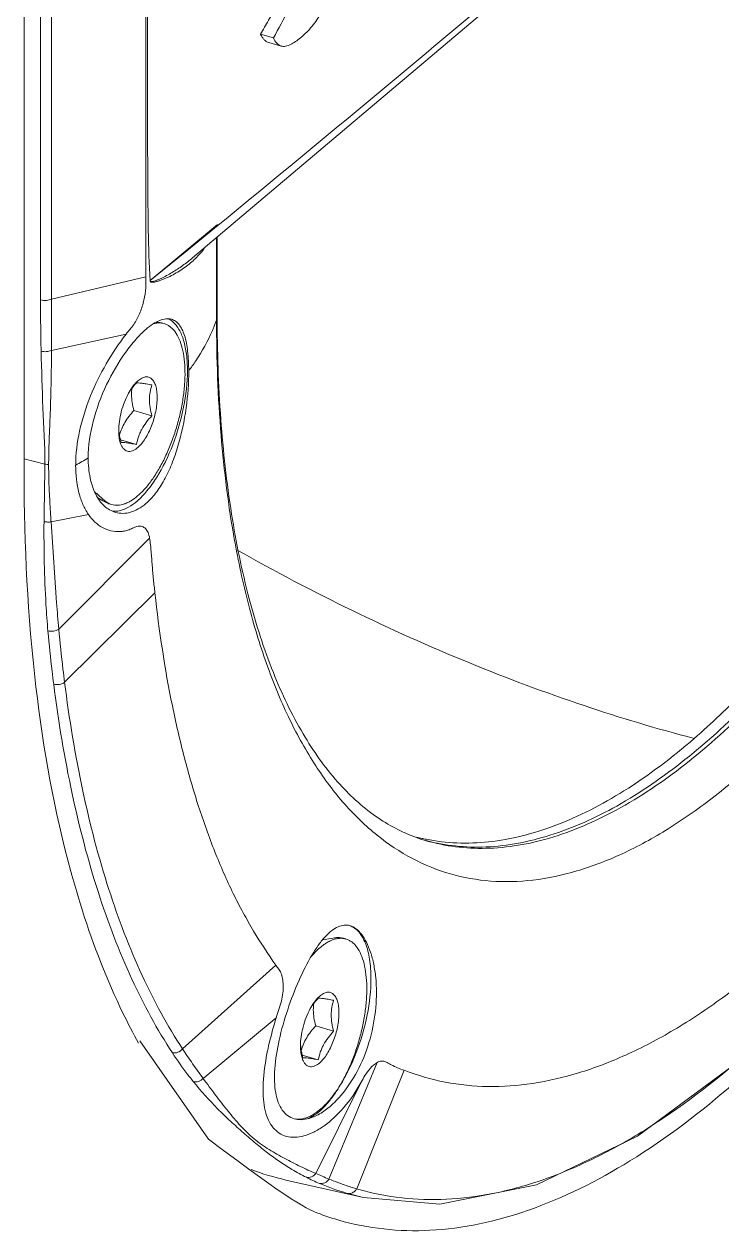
# Model space of a CAD drawing. Header units: millimetres. Extents: x 0 to 3564, y 0 to 2520.
# Drawn here: x 2802 to 2838.8, y 1914 to 1977.7 of the extents above; entities that cross this region are included whole.
import ezdxf

# ---------------------------------------------------------------- set-up
doc = ezdxf.new("R2010")
doc.units = ezdxf.units.MM
doc.layers.get('0').update_dxf_attribs({"lineweight": 13})

msp = doc.modelspace()

# ---------------------------------------------------------------- linework, layer by layer
for p, q in [((2802.013, 1953.909), (2802.013, 2089.875)), ((2802.881, 1963.11), (2802.878, 1980.558)), ((2803.462, 1963.151), (2803.449, 1980.603)), ((2814.484, 1977.12), (2815.159, 1976.925)), ((2814.909, 1976.685), (2815.566, 1976.495)), ((2808.426, 1975.606), (2808.426, 1974.981)), ((2808.427, 1975.607), (2808.428, 1974.926)), ((2808.518, 1975.486), (2808.519, 1975.606)), ((2808.518, 1974.926), (2808.518, 1975.486)), ((2808.519, 1974.926), (2808.519, 1975.606)), ((2808.426, 1974.981), (2808.427, 1974.926)), ((2812.204, 1967.08), (2808.653, 1964.129)), ((2812.239, 1967.046), (2810.586, 1965.7)), ((2812.159, 1962.051), (2812.159, 1966.396)), ((2812.191, 1966.423), (2812.191, 1962.229)), ((2810.586, 1965.7), (2809.304, 1964.658)), ((2810.893, 1965.326), (2810.893, 1965.325)), ((2809.304, 1964.658), (2808.653, 1964.132)), ((2808.432, 1964.33), (2803.462, 1963.151)), ((2803.45, 1960.443), (2803.455, 1963.155)), ((2809.39, 1961.861), (2809.26, 1961.899)), ((2812.159, 1962.051), (2812.191, 1962.229)), ((2803.45, 1960.443), (2807.384, 1961.302)), ((2808.013, 1958.849), (2807.919, 1958.76)), ((2803.425, 1958.437), (2803.43, 1958.608)), ((2803.426, 1958.437), (2803.43, 1958.608)), ((2808.747, 1957.004), (2807.801, 1957.277)), ((2807.935, 1955.489), (2807.092, 1955.733)), ((2802.013, 1954.735), (2803.102, 1954.458)), ((2806.636, 1952.32), (2806.506, 1952.358)), ((2803.433, 1951.409), (2805.398, 1951.805)), ((2803.839, 1945.747), (2808.628, 1950.549)), ((2804.143, 1942.95), (2808.909, 1947.662)), ((2822.697, 1934.789), (2822.694, 1934.79)), ((2818.975, 1929.415), (2818.846, 1929.452)), ((2810.367, 1923.618), (2815.28, 1928.028)), ((2817.598, 1926.402), (2817.505, 1926.313)), ((2811.447, 1922.066), (2815.304, 1925.266)), ((2818.333, 1924.558), (2817.387, 1924.831)), ((2811.735, 1918.862), (2808.108, 1924.038)), ((2817.521, 1923.043), (2816.678, 1923.286)), ((2818.087, 1916.758), (2820.635, 1922.904)), ((2819.548, 1916.24), (2822.059, 1922.492)), ((2817.387, 1917.052), (2819.784, 1921.862)), ((2819.907, 1915.78), (2815.82, 1916.706)), ((2819.214, 1915.956), (2819.052, 1916.003)), ((2819.905, 1915.78), (2819.214, 1915.956))]:
    msp.add_line(p, q)
for points in [[(2810.893, 1965.325), (2829.518, 1981.072), (2852.934, 2001.348)], [(2819.904, 1915.781), (2823.933, 1915.442), (2829.031, 1916.461), (2834.365, 1919.017), (2839.801, 1923.051), (2845.212, 1928.463), (2850.486, 1935.128), (2855.511, 1942.899), (2860.008, 1951.248)]]:
    msp.add_lwpolyline(points)
for centre, radius, start, end in [((3417.169, 1975.42), 608.65, 179.668935, 179.801614), ((2535.017, 2130.58), 319.514, 331.25558, 331.55684), ((3637.591, 1974.658), 829.073, 179.801694, 179.934502), ((2807.688, 1968.748), 4.813, 316.46776, 322.99487), ((2803.471, 1965.202), 9.241, 337.61384, 340.06627), ((2805.536, 1963.357), 2.732, 323.91511, 327.5036), ((2809.129, 1960.957), 0.941, 73.92374, 82.02578), ((2803.268, 1965.284), 9.461, 336.41048, 337.61892), ((2810.275, 1956.705), 3.135, 147.80112, 149.39924), ((2810.264, 1956.43), 3.273, 143.63746, 145.20289), ((2810.05, 1958.126), 2.375, 171.78707, 180.01863), ((2810.203, 1956.21), 3.205, 177.99599, 179.97565), ((2809.694, 1956.457), 2.696, 182.76908, 185.19451), ((2809.789, 1956.465), 2.791, 185.18854, 185.72985), ((2791.323, 1978.114), 27.246, 299.47699, 301.08818), ((2806.896, 1953.222), 0.938, 245.88755, 253.88283), ((2806.787, 1953.034), 1.069, 264.62296, 271.05191), ((2862.908, 1959.362), 50.595, 190.19497, 190.33271), ((2825.188, 1944.612), 10.135, 255.76965, 256.67799), ((2825.579, 1942.784), 8.523, 250.28883, 252.318), ((2825.193, 1944.631), 10.154, 256.67798, 257.39991), ((2825.2, 1944.663), 10.186, 257.40032, 258.74277), ((2825.57, 1942.758), 8.495, 252.31893, 253.19913), ((2825.568, 1942.751), 8.487, 253.1992, 253.89761), ((2855.813, 1947.008), 53.222, 195.2907, 195.50592), ((2818.715, 1928.511), 0.941, 73.92374, 82.02578), ((2819.861, 1924.258), 3.135, 147.80112, 149.39924), ((2819.85, 1923.983), 3.273, 143.63746, 145.20289), ((2819.636, 1925.68), 2.375, 171.78707, 180.01863), ((2819.788, 1923.764), 3.205, 177.99599, 179.97565), ((2819.279, 1924.01), 2.696, 182.76908, 185.19451), ((2819.374, 1924.018), 2.791, 185.18854, 185.72985), ((2828.052, 1920.76), 13.489, 168.08817, 169.66769), ((2816.491, 1921.872), 1.994, 285.50881, 287.04366), ((2822.548, 1928.124), 12.612, 239.44369, 243.37527), ((2822.485, 1927.999), 12.473, 243.37561, 246.91947), ((2829.265, 1944.383), 29.8, 246.51094, 247.97047), ((2822.96, 1929.215), 13.778, 247.08009, 253.5218), ((2822.943, 1927.718), 11.972, 252.40736, 253.52237), ((2823.386, 1929.224), 13.542, 253.5296, 255.23785)]:
    msp.add_arc(centre, radius, start, end)
for points, knots in [([(2865.456, 2012.892), (2861.103, 2008.952), (2852.342, 2001.147), (2839.084, 1989.608), (2825.747, 1978.209), (2816.762, 1970.739), (2812.239, 1967.046)], [0, 0, 0, 0, 0.250755, 0.501046, 0.750609, 1, 1, 1, 1]), ([(2864.955, 2009.929), (2864.955, 2007.77), (2864.779, 2003.339), (2864.048, 1996.591), (2862.853, 1989.662), (2861.217, 1982.677), (2859.168, 1975.761), (2856.743, 1969.036), (2853.984, 1962.623), (2850.943, 1956.636), (2847.672, 1951.181), (2844.23, 1946.353), (2840.677, 1942.237), (2837.072, 1938.901), (2833.469, 1936.404), (2829.921, 1934.791), (2826.979, 1934.217), (2824.769, 1934.277), (2823.719, 1934.467), (2823.211, 1934.6)], [0, 0, 0, 0, 0.069479, 0.142599, 0.218345, 0.295649, 0.373382, 0.450412, 0.525621, 0.597945, 0.66641, 0.73017, 0.788559, 0.84115, 0.887857, 0.929064, 0.965806, 0.983089, 1, 1, 1, 1]), ([(2864.327, 2010.089), (2864.327, 2006.896), (2863.942, 2000.295), (2862.399, 1990.29), (2859.922, 1980.147), (2856.603, 1970.248), (2852.57, 1960.968), (2848.654, 1953.881), (2845.264, 1948.826), (2842.704, 1945.484), (2840.094, 1942.537), (2838.265, 1940.784), (2837.345, 1939.988)], [0, 0, 0, 0, 0.124565, 0.257342, 0.394358, 0.53135, 0.664065, 0.788519, 0.84657, 0.901337, 0.952555, 1, 1, 1, 1]), ([(2867.483, 2009.621), (2867.471, 2006.633), (2867.12, 2000.471), (2865.762, 1991.121), (2863.594, 1981.605), (2860.683, 1972.227), (2857.122, 1963.281), (2853.023, 1955.05), (2849.177, 1948.852), (2845.916, 1944.485), (2843.482, 1941.622), (2841.019, 1939.112), (2838.544, 1936.976), (2836.077, 1935.228), (2833.635, 1933.885), (2831.236, 1932.957), (2828.894, 1932.457), (2826.631, 1932.394), (2824.468, 1932.776), (2822.433, 1933.601), (2820.549, 1934.855), (2818.833, 1936.521), (2817.295, 1938.58), (2815.942, 1941.014), (2814.784, 1943.804), (2813.827, 1946.927), (2813.344, 1949.135), (2813.134, 1950.287)], [0, 0, 0, 0, 0.076465, 0.157645, 0.241524, 0.325929, 0.408671, 0.487642, 0.560938, 0.594967, 0.627031, 0.657019, 0.684869, 0.710582, 0.734236, 0.756007, 0.776187, 0.795201, 0.813591, 0.831977, 0.850979, 0.871144, 0.892894, 0.916525, 0.942214, 0.97004, 1, 1, 1, 1]), ([(2823.214, 1934.596), (2823.719, 1934.451), (2824.763, 1934.236), (2826.963, 1934.127), (2829.898, 1934.64), (2833.447, 1936.189), (2837.052, 1938.628), (2840.664, 1941.911), (2844.228, 1945.982), (2847.684, 1950.772), (2850.973, 1956.196), (2854.035, 1962.161), (2856.817, 1968.56), (2859.267, 1975.279), (2861.343, 1982.197), (2863.007, 1989.192), (2864.229, 1996.137), (2864.987, 2002.908), (2865.181, 2007.358), (2865.19, 2009.526)], [0, 0, 0, 0, 0.016924, 0.034174, 0.070738, 0.111676, 0.158085, 0.210392, 0.268537, 0.332113, 0.400462, 0.472745, 0.547989, 0.62513, 0.703046, 0.780599, 0.856652, 0.930128, 1, 1, 1, 1]), ([(2808.435, 1984.253), (2808.431, 1982.091), (2808.425, 1979.209), (2808.426, 1976.326), (2808.426, 1975.606)], [0, 0, 0, 0, 0.750138, 1, 1, 1, 1]), ([(2817.725, 1981.09), (2817.763, 1981.079), (2817.835, 1981.041), (2817.928, 1980.959), (2818.001, 1980.882), (2818.057, 1980.817), (2818.1, 1980.767), (2818.144, 1980.711), (2818.175, 1980.636), (2818.187, 1980.544), (2818.193, 1980.406), (2818.188, 1980.223), (2818.174, 1979.998), (2818.152, 1979.768), (2818.11, 1979.451), (2817.993, 1978.891), (2817.667, 1978.172), (2817.231, 1977.562), (2816.86, 1977.171), (2816.592, 1976.931), (2816.327, 1976.729), (2816.067, 1976.573), (2815.815, 1976.472), (2815.641, 1976.473), (2815.566, 1976.495)], [0, 0, 0, 0, 0.019622, 0.040264, 0.061696, 0.072612, 0.083529, 0.094894, 0.107947, 0.123655, 0.140947, 0.177553, 0.215302, 0.253901, 0.293443, 0.375514, 0.539711, 0.684897, 0.74945, 0.809436, 0.865283, 0.916258, 0.961186, 1, 1, 1, 1]), ([(2814.484, 1977.12), (2814.62, 1977.365), (2814.898, 1977.853), (2815.163, 1978.347), (2815.298, 1978.592)], [0, 0, 0, 0, 0.500412, 1, 1, 1, 1]), ([(2814.909, 1976.685), (2814.864, 1976.697), (2814.776, 1976.737), (2814.661, 1976.833), (2814.561, 1976.963), (2814.507, 1977.064), (2814.484, 1977.12)], [0, 0, 0, 0, 0.222198, 0.453926, 0.711262, 1, 1, 1, 1]), ([(2815.566, 1976.495), (2815.478, 1976.52), (2815.3, 1976.64), (2815.199, 1976.822), (2815.159, 1976.925)], [0, 0, 0, 0, 0.454341, 1, 1, 1, 1]), ([(2808.427, 1974.926), (2808.429, 1972.277), (2808.436, 1968.745), (2808.433, 1965.213), (2808.432, 1964.33)], [0, 0, 0, 0, 0.749845, 1, 1, 1, 1]), ([(2808.653, 1964.121), (2808.598, 1965.002), (2808.552, 1966.786), (2808.53, 1969.478), (2808.519, 1972.198), (2808.517, 1974.016), (2808.518, 1974.926)], [0, 0, 0, 0, 0.244915, 0.495392, 0.747315, 1, 1, 1, 1]), ([(2808.653, 1964.121), (2808.653, 1964.114), (2808.651, 1964.101), (2808.661, 1964.082), (2808.679, 1964.059), (2808.716, 1964.045), (2808.76, 1964.04), (2808.821, 1964.041), (2808.897, 1964.053), (2808.989, 1964.075), (2809.08, 1964.101), (2809.201, 1964.141), (2809.351, 1964.197), (2809.527, 1964.272), (2809.755, 1964.38), (2810.031, 1964.528), (2810.346, 1964.725), (2810.74, 1965.012), (2811.012, 1965.257), (2811.178, 1965.432)], [0, 0, 0, 0, 0.007387, 0.012459, 0.021068, 0.035922, 0.050648, 0.065697, 0.096583, 0.128139, 0.160041, 0.192107, 0.256349, 0.320419, 0.384131, 0.510201, 0.634485, 0.757254, 1, 1, 1, 1]), ([(2810.893, 1965.325), (2810.724, 1965.185), (2810.462, 1964.983), (2810.098, 1964.733), (2809.817, 1964.556), (2809.528, 1964.391), (2809.285, 1964.266), (2809.079, 1964.175), (2808.913, 1964.109), (2808.681, 1964.043), (2808.652, 1964.131)], [0, 0, 0, 0, 0.254326, 0.382254, 0.510474, 0.638761, 0.76662, 0.829999, 0.892404, 1, 1, 1, 1]), ([(2808.427, 1964.332), (2808.427, 1964.135), (2808.44, 1963.723), (2808.343, 1963.09), (2808.15, 1962.464), (2807.955, 1962.068), (2807.84, 1961.889)], [0, 0, 0, 0, 0.2312, 0.484629, 0.749502, 1, 1, 1, 1]), ([(2802.908, 1960.405), (2802.897, 1960.857), (2802.881, 1961.758), (2802.877, 1962.66), (2802.881, 1963.11)], [0, 0, 0, 0, 0.50101, 1, 1, 1, 1]), ([(2803.456, 1963.155), (2803.372, 1963.114), (2803.178, 1963.074), (2802.983, 1963.087), (2802.886, 1963.112)], [0, 0, 0, 0, 0.482215, 1, 1, 1, 1]), ([(2809.78, 1962.091), (2809.687, 1962.118), (2809.473, 1962.132), (2809.139, 1962.036), (2808.782, 1961.84), (2808.549, 1961.659), (2808.429, 1961.554)], [0, 0, 0, 0, 0.193079, 0.415753, 0.683009, 1, 1, 1, 1]), ([(2809.26, 1961.889), (2809.193, 1961.898), (2809.052, 1961.903), (2808.911, 1961.88), (2808.838, 1961.861), (2808.835, 1961.86)], [0, 0, 0, 0, 0.2256042, 0.4638612, 0.4746366, 0.4746366, 0.4746366, 0.4746366]), ([(2808.962, 1961.935), (2808.995, 1961.936), (2809.096, 1961.935), (2809.196, 1961.917), (2809.26, 1961.899)], [0.2661828, 0.2661828, 0.2661828, 0.2661828, 0.5089756, 1, 1, 1, 1]), ([(2809.847, 1961.964), (2809.829, 1961.98), (2809.758, 1962.038), (2809.68, 1962.088), (2809.619, 1962.118)], [0, 0, 0, 0, 0.256538, 1, 1, 1, 1]), ([(2810.691, 1959.371), (2810.691, 1959.719), (2810.663, 1960.349), (2810.531, 1961.087), (2810.352, 1961.55), (2810.196, 1961.807), (2810.007, 1961.995), (2809.856, 1962.069), (2809.78, 1962.091)], [0, 0, 0, 0, 0.345582, 0.625423, 0.739169, 0.83673, 0.921622, 1, 1, 1, 1]), ([(2810.623, 1959.391), (2810.623, 1959.675), (2810.595, 1960.209), (2810.453, 1960.941), (2810.218, 1961.535), (2809.98, 1961.849), (2809.847, 1961.964)], [0, 0, 0, 0, 0.30935, 0.580144, 0.809056, 1, 1, 1, 1]), ([(2813.113, 1950.407), (2812.782, 1952.247), (2812.301, 1956.122), (2812.159, 1960.022), (2812.159, 1962.051)], [0, 0, 0, 0, 0.479568, 1, 1, 1, 1]), ([(2812.192, 1962.229), (2812.192, 1960.42), (2812.306, 1956.937), (2812.857, 1951.956), (2813.767, 1947.481), (2815.014, 1943.582), (2816.564, 1940.32), (2818.375, 1937.736), (2820.408, 1935.85), (2821.941, 1935.035), (2822.704, 1934.761)], [0, 0, 0, 0, 0.175324, 0.337563, 0.485242, 0.617345, 0.733452, 0.834062, 0.921397, 1, 1, 1, 1]), ([(2804.73, 1954.395), (2804.732, 1954.999), (2804.891, 1956.254), (2805.654, 1958.644), (2806.621, 1960.313), (2807.384, 1961.302)], [0, 0, 0, 0, 0.241507, 0.500918, 1, 1, 1, 1]), ([(2805.391, 1954.781), (2805.391, 1955.426), (2805.596, 1956.762), (2806.296, 1958.636), (2807.121, 1960.06), (2807.86, 1961.003), (2808.239, 1961.39), (2808.429, 1961.554)], [0, 0, 0, 0, 0.254718, 0.527332, 0.7865, 0.900851, 1, 1, 1, 1]), ([(2807.744, 1961.748), (2807.716, 1961.709), (2807.598, 1961.558), (2807.471, 1961.415), (2807.384, 1961.302)], [0, 0, 0, 0, 0.252768, 1, 1, 1, 1]), ([(2808.013, 1952.791), (2808.154, 1952.913), (2808.431, 1953.196), (2808.812, 1953.693), (2809.173, 1954.274), (2809.506, 1954.925), (2809.801, 1955.631), (2810.052, 1956.373), (2810.252, 1957.133), (2810.397, 1957.891), (2810.482, 1958.63), (2810.505, 1959.33), (2810.467, 1959.974), (2810.368, 1960.546), (2810.21, 1961.034), (2810.024, 1961.373), (2809.847, 1961.584), (2809.706, 1961.708), (2809.554, 1961.803), (2809.445, 1961.845), (2809.39, 1961.861)], [0, 0, 0, 0, 0.055389, 0.117513, 0.185555, 0.258364, 0.334558, 0.412611, 0.49092, 0.567871, 0.641906, 0.711591, 0.77569, 0.833268, 0.883821, 0.927483, 0.94707, 0.965448, 0.982953, 1, 1, 1, 1]), ([(2810.691, 1959.371), (2810.818, 1959.542), (2811.292, 1960.215), (2811.694, 1960.94), (2811.938, 1961.498)], [0, 0, 0, 0, 0.259024, 1, 1, 1, 1]), ([(2802.908, 1960.405), (2802.999, 1960.384), (2803.185, 1960.372), (2803.368, 1960.408), (2803.45, 1960.443)], [0, 0, 0, 0, 0.510381, 1, 1, 1, 1]), ([(2802.908, 1960.405), (2802.931, 1959.413), (2802.989, 1957.43), (2803.109, 1955.448), (2803.102, 1954.458)], [0, 0, 0, 0, 0.500517, 1, 1, 1, 1]), ([(2803.43, 1958.608), (2803.433, 1958.762), (2803.445, 1959.373), (2803.452, 1959.985), (2803.45, 1960.443)], [0, 0, 0, 0, 0.250879, 1, 1, 1, 1]), ([(2807.973, 1952.506), (2808.16, 1952.669), (2808.527, 1953.058), (2809.209, 1954.023), (2809.914, 1955.495), (2810.467, 1957.406), (2810.623, 1958.744), (2810.623, 1959.391)], [0, 0, 0, 0, 0.098644, 0.211568, 0.468673, 0.742682, 1, 1, 1, 1]), ([(2808.428, 1952.375), (2808.616, 1952.535), (2808.976, 1952.927), (2809.429, 1953.634), (2809.819, 1954.471), (2810.251, 1955.731), (2810.588, 1957.377), (2810.692, 1958.719), (2810.692, 1959.371)], [0, 0, 0, 0, 0.098501, 0.210205, 0.333387, 0.46536, 0.740248, 1, 1, 1, 1]), ([(2807.919, 1958.76), (2807.865, 1958.705), (2807.76, 1958.581), (2807.668, 1958.447), (2807.622, 1958.375)], [0, 0, 0, 0, 0.475902, 1, 1, 1, 1]), ([(2807.935, 1958.737), (2807.908, 1958.707), (2807.801, 1958.589), (2807.7, 1958.466), (2807.629, 1958.37)], [0, 0, 0, 0, 0.251913, 1, 1, 1, 1]), ([(2808.747, 1958.628), (2808.65, 1958.647), (2808.473, 1958.679), (2808.239, 1958.717), (2808.066, 1958.737), (2807.972, 1958.74), (2807.935, 1958.737)], [0, 0, 0, 0, 0.362375, 0.657213, 0.867114, 1, 1, 1, 1]), ([(2809.028, 1957.97), (2809.028, 1958.079), (2809.017, 1958.283), (2808.963, 1958.563), (2808.884, 1958.761), (2808.801, 1958.885), (2808.734, 1958.956), (2808.659, 1959.009), (2808.578, 1959.044), (2808.49, 1959.059), (2808.398, 1959.054), (2808.304, 1959.03), (2808.168, 1958.97), (2808.074, 1958.901), (2808.013, 1958.849)], [0, 0, 0, 0, 0.176286, 0.330449, 0.460858, 0.517768, 0.569981, 0.618683, 0.665488, 0.712273, 0.760915, 0.81303, 0.86984, 1, 1, 1, 1]), ([(2803.303, 1954.429), (2803.308, 1954.759), (2803.319, 1955.423), (2803.358, 1956.422), (2803.402, 1957.427), (2803.418, 1958.1), (2803.426, 1958.437)], [0, 0, 0, 0, 0.246917, 0.496484, 0.747932, 1, 1, 1, 1]), ([(2807.577, 1958.301), (2807.491, 1958.156), (2807.338, 1957.845), (2807.162, 1957.35), (2807.044, 1956.837), (2807.006, 1956.491), (2807, 1956.323)], [0, 0, 0, 0, 0.242183, 0.499273, 0.75672, 1, 1, 1, 1]), ([(2807.676, 1958.126), (2807.676, 1957.985), (2807.701, 1957.698), (2807.764, 1957.418), (2807.801, 1957.277)], [0, 0, 0, 0, 0.490548, 1, 1, 1, 1]), ([(2808.747, 1958.628), (2808.709, 1958.505), (2808.644, 1958.25), (2808.622, 1957.986), (2808.622, 1957.852)], [0, 0, 0, 0, 0.489925, 1, 1, 1, 1]), ([(2808.013, 1955.333), (2808.085, 1955.395), (2808.225, 1955.544), (2808.413, 1955.809), (2808.585, 1956.122), (2808.737, 1956.471), (2808.862, 1956.843), (2808.955, 1957.225), (2809.013, 1957.601), (2809.028, 1957.85), (2809.028, 1957.97)], [0, 0, 0, 0, 0.09859, 0.211371, 0.335842, 0.468575, 0.605586, 0.742619, 0.875421, 1, 1, 1, 1]), ([(2808.622, 1957.852), (2808.622, 1957.712), (2808.647, 1957.425), (2808.71, 1957.145), (2808.747, 1957.004)], [0, 0, 0, 0, 0.49054, 1, 1, 1, 1]), ([(2807.801, 1957.277), (2807.712, 1957.181), (2807.541, 1956.983), (2807.321, 1956.664), (2807.151, 1956.327), (2807.072, 1956.092), (2807.04, 1955.974)], [0, 0, 0, 0, 0.259382, 0.513344, 0.760181, 1, 1, 1, 1]), ([(2807.935, 1955.489), (2807.964, 1955.625), (2808.017, 1955.828), (2808.119, 1956.091), (2808.246, 1956.353), (2808.449, 1956.665), (2808.644, 1956.893), (2808.747, 1957.004)], [0, 0, 0, 0, 0.238591, 0.360572, 0.484671, 0.738997, 1, 1, 1, 1]), ([(2806.998, 1956.212), (2806.998, 1956.097), (2807.01, 1955.884), (2807.053, 1955.673), (2807.084, 1955.579)], [0, 0, 0, 0, 0.535787, 1, 1, 1, 1]), ([(2807.123, 1955.598), (2807.11, 1955.647), (2807.062, 1955.841), (2807.026, 1956.038), (2807.011, 1956.186)], [0, 0, 0, 0, 0.254105, 1, 1, 1, 1]), ([(2807.084, 1955.579), (2807.102, 1955.522), (2807.144, 1955.418), (2807.23, 1955.285), (2807.334, 1955.187), (2807.456, 1955.131), (2807.591, 1955.12), (2807.731, 1955.152), (2807.876, 1955.224), (2807.967, 1955.293), (2808.013, 1955.333)], [0, 0, 0, 0, 0.147639, 0.276665, 0.390709, 0.496421, 0.602751, 0.718439, 0.849813, 1, 1, 1, 1]), ([(2807.123, 1955.598), (2807.16, 1955.601), (2807.254, 1955.598), (2807.427, 1955.578), (2807.661, 1955.541), (2807.838, 1955.508), (2807.935, 1955.489)], [0, 0, 0, 0, 0.132885, 0.342787, 0.637625, 1, 1, 1, 1]), ([(2822.059, 1922.491), (2822.755, 1922.22), (2824.208, 1921.8), (2826.497, 1921.571), (2828.873, 1921.745), (2831.319, 1922.315), (2833.82, 1923.275), (2836.363, 1924.615), (2838.932, 1926.328), (2842.493, 1929.187), (2846.891, 1933.67), (2851.871, 1940.122), (2856.603, 1947.666), (2859.437, 1953.155), (2860.797, 1956.04)], [0, 0, 0, 0, 0.040543, 0.081637, 0.124276, 0.169345, 0.217537, 0.269349, 0.325101, 0.384965, 0.517039, 0.664939, 0.826794, 1, 1, 1, 1]), ([(2803.102, 1954.458), (2803.098, 1953.948), (2803.09, 1952.939), (2803.066, 1951.93), (2803.061, 1951.43)], [0, 0, 0, 0, 0.504578, 1, 1, 1, 1]), ([(2803.102, 1954.458), (2803.117, 1954.454), (2803.184, 1954.438), (2803.252, 1954.431), (2803.303, 1954.429)], [0, 0, 0, 0, 0.237709, 1, 1, 1, 1]), ([(2803.433, 1951.409), (2803.417, 1951.655), (2803.386, 1952.152), (2803.341, 1952.902), (2803.31, 1953.662), (2803.305, 1954.173), (2803.303, 1954.429)], [0, 0, 0, 0, 0.245132, 0.493628, 0.745468, 1, 1, 1, 1]), ([(2805.398, 1951.805), (2805.287, 1951.967), (2805.091, 1952.334), (2804.8, 1953.191), (2804.728, 1953.905), (2804.729, 1954.395)], [0, 0, 0, 0, 0.217863, 0.457113, 1, 1, 1, 1]), ([(2805.391, 1954.781), (2805.391, 1954.428), (2805.446, 1953.768), (2805.727, 1952.887), (2806.184, 1952.23), (2806.613, 1951.972), (2806.828, 1951.91)], [0, 0, 0, 0, 0.310493, 0.577754, 0.803336, 1, 1, 1, 1]), ([(2804.475, 1932.973), (2803.603, 1936.161), (2802.36, 1943.124), (2802.013, 1950.172), (2802.013, 1953.909)], [0, 0, 0, 0, 0.469402, 1, 1, 1, 1]), ([(2805.723, 1952.996), (2805.876, 1952.862), (2806.03, 1952.728), (2806.184, 1952.594), (2806.204, 1952.576), (2806.225, 1952.558), (2806.246, 1952.54), (2806.251, 1952.535), (2806.257, 1952.53), (2806.263, 1952.525), (2806.282, 1952.508), (2806.359, 1952.447), (2806.445, 1952.395), (2806.513, 1952.365), (2806.514, 1952.365), (2806.516, 1952.364), (2806.517, 1952.363)], [-2.408341, -2.408341, -2.408341, -2.408341, -0.352048, -0.352048, -0.352048, -0.075454, -0.075454, -0.075454, 0, 0, 0, 0.257186, 1, 1, 1, 1.015978, 1.015978, 1.015978, 1.015978]), ([(2806.506, 1952.358), (2806.489, 1952.363), (2806.42, 1952.385), (2806.353, 1952.415), (2806.306, 1952.441), (2806.303, 1952.443), (2806.3, 1952.445), (2806.297, 1952.447), (2806.285, 1952.453), (2806.273, 1952.46), (2806.261, 1952.467), (2806.137, 1952.537), (2806.014, 1952.607), (2805.891, 1952.676)], [0, 0, 0, 0, 0.248517, 1, 1, 1, 1.048294, 1.048294, 1.048294, 1.237527, 1.237527, 1.237527, 3.192823, 3.192823, 3.192823, 3.192823]), ([(2806.636, 1952.32), (2806.686, 1952.306), (2806.792, 1952.285), (2807.015, 1952.278), (2807.247, 1952.328), (2807.475, 1952.423), (2807.723, 1952.559), (2807.899, 1952.692), (2808.013, 1952.791)], [0, 0, 0, 0, 0.104628, 0.211655, 0.440749, 0.566666, 0.701517, 1, 1, 1, 1]), ([(2806.807, 1951.965), (2806.901, 1951.966), (2807.152, 1952.003), (2807.556, 1952.18), (2807.833, 1952.385), (2807.973, 1952.506)], [0, 0, 0, 0, 0.214459, 0.576394, 1, 1, 1, 1]), ([(2806.828, 1951.91), (2806.954, 1951.874), (2807.222, 1951.838), (2807.636, 1951.904), (2808.049, 1952.085), (2808.304, 1952.269), (2808.428, 1952.375)], [0, 0, 0, 0, 0.225699, 0.460948, 0.716642, 1, 1, 1, 1]), ([(2808.628, 1950.549), (2808.612, 1950.65), (2808.565, 1950.831), (2808.432, 1951.054), (2808.27, 1951.162), (2808.13, 1951.189), (2807.975, 1951.176), (2807.781, 1951.097), (2807.55, 1950.989), (2807.305, 1950.919), (2806.985, 1950.89), (2806.587, 1950.923), (2806.131, 1951.091), (2805.722, 1951.391), (2805.499, 1951.658), (2805.398, 1951.805)], [0, 0, 0, 0, 0.077677, 0.140026, 0.192924, 0.219074, 0.246782, 0.309434, 0.376361, 0.440128, 0.500934, 0.619704, 0.739105, 0.864331, 1, 1, 1, 1]), ([(2803.268, 1945.638), (2803.226, 1946.111), (2803.086, 1948.038), (2803.048, 1949.972), (2803.061, 1951.43)], [0, 0, 0, 0, 0.245558, 1, 1, 1, 1]), ([(2803.061, 1951.43), (2803.122, 1951.412), (2803.247, 1951.394), (2803.372, 1951.399), (2803.433, 1951.409)], [0, 0, 0, 0, 0.505338, 1, 1, 1, 1]), ([(2803.839, 1945.747), (2803.797, 1946.212), (2803.641, 1948.098), (2803.526, 1949.987), (2803.433, 1951.409)], [0, 0, 0, 0, 0.246728, 1, 1, 1, 1]), ([(2859.998, 1951.252), (2858.569, 1948.355), (2855.604, 1942.84), (2850.71, 1935.243), (2845.583, 1928.707), (2840.337, 1923.362), (2835.794, 1919.881), (2832.187, 1917.854), (2829.61, 1916.746), (2827.081, 1916.009), (2824.613, 1915.647), (2822.222, 1915.665), (2820.679, 1915.933), (2819.935, 1916.129)], [0, 0, 0, 0, 0.170863, 0.330763, 0.477458, 0.609434, 0.725966, 0.778666, 0.827898, 0.874029, 0.917606, 0.959324, 1, 1, 1, 1]), ([(2808.909, 1947.662), (2808.883, 1947.9), (2808.828, 1948.379), (2808.763, 1949.105), (2808.712, 1949.831), (2808.666, 1950.314), (2808.628, 1950.549)], [0, 0, 0, 0, 0.247402, 0.498869, 0.753508, 1, 1, 1, 1]), ([(2860.251, 1951.043), (2858.77, 1948.011), (2855.697, 1942.239), (2850.607, 1934.293), (2845.274, 1927.465), (2839.808, 1921.895), (2834.313, 1917.697), (2828.875, 1914.963), (2823.573, 1913.789), (2820.149, 1914.144), (2818.6, 1914.591)], [0, 0, 0, 0, 0.171501, 0.331932, 0.479002, 0.611086, 0.727504, 0.828943, 0.91806, 1, 1, 1, 1]), ([(2837.345, 1939.988), (2835.39, 1940.496), (2831.38, 1941.701), (2825.348, 1943.955), (2819.238, 1946.696), (2815.225, 1948.803), (2813.242, 1949.925)], [0, 0, 0, 0, 0.2319, 0.480125, 0.738572, 1, 1, 1, 1]), ([(2808.909, 1947.662), (2809.127, 1945.667), (2809.565, 1942.75), (2810.427, 1939.011), (2811.173, 1936.442), (2812.026, 1934.05), (2812.837, 1932.188), (2813.549, 1930.807), (2814.28, 1929.531), (2814.874, 1928.62), (2815.28, 1928.029)], [0, 0, 0, 0, 0.288727, 0.423511, 0.55171, 0.673455, 0.788581, 0.843563, 0.896918, 1, 1, 1, 1]), ([(2803.266, 1945.661), (2803.364, 1945.637), (2803.565, 1945.631), (2803.758, 1945.695), (2803.839, 1945.747)], [0, 0, 0, 0, 0.509784, 1, 1, 1, 1]), ([(2803.572, 1942.849), (2803.543, 1943.078), (2803.429, 1944.006), (2803.333, 1944.937), (2803.268, 1945.638)], [0, 0, 0, 0, 0.246934, 1, 1, 1, 1]), ([(2804.143, 1942.95), (2804.114, 1943.18), (2804, 1944.111), (2803.903, 1945.044), (2803.839, 1945.747)], [0, 0, 0, 0, 0.2471, 1, 1, 1, 1]), ([(2803.572, 1942.849), (2803.669, 1942.825), (2803.872, 1942.823), (2804.064, 1942.894), (2804.143, 1942.95)], [0, 0, 0, 0, 0.507103, 1, 1, 1, 1]), ([(2809.836, 1923.407), (2809.023, 1924.643), (2807.536, 1927.393), (2805.786, 1931.99), (2804.429, 1937.207), (2803.817, 1940.911), (2803.572, 1942.849)], [0, 0, 0, 0, 0.215512, 0.453682, 0.715332, 1, 1, 1, 1]), ([(2810.367, 1923.618), (2809.561, 1924.847), (2808.082, 1927.582), (2806.344, 1932.153), (2804.995, 1937.341), (2804.387, 1941.023), (2804.143, 1942.95)], [0, 0, 0, 0, 0.215529, 0.453709, 0.715354, 1, 1, 1, 1]), ([(2837.345, 1939.988), (2836.179, 1938.979), (2833.862, 1937.215), (2830.204, 1935.314), (2827.15, 1934.522), (2824.843, 1934.438), (2823.743, 1934.567), (2823.211, 1934.673)], [0, 0, 0, 0, 0.296516, 0.557438, 0.788213, 0.89568, 1, 1, 1, 1]), ([(2805.088, 1930.901), (2805.039, 1931.055), (2804.843, 1931.678), (2804.66, 1932.306), (2804.528, 1932.78)], [0, 0, 0, 0, 0.246842, 1, 1, 1, 1]), ([(2808.05, 1923.923), (2807.76, 1924.444), (2806.593, 1926.689), (2805.677, 1929.06), (2805.088, 1930.901)], [0, 0, 0, 0, 0.235803, 1, 1, 1, 1]), ([(2817.89, 1920.388), (2818.246, 1920.645), (2818.924, 1921.331), (2819.724, 1922.618), (2820.305, 1924.149), (2820.601, 1925.77), (2820.605, 1927.101), (2820.461, 1928.071), (2820.299, 1928.696), (2820.086, 1929.227), (2819.831, 1929.652), (2819.539, 1929.96), (2819.307, 1930.085), (2819.193, 1930.118)], [0, 0, 0, 0, 0.120114, 0.260277, 0.412071, 0.565139, 0.70871, 0.773816, 0.8329, 0.885072, 0.929857, 0.967603, 1, 1, 1, 1]), ([(2819.193, 1930.118), (2819.094, 1930.146), (2818.876, 1930.166), (2818.544, 1930.069), (2818.216, 1929.86), (2818.014, 1929.67), (2817.913, 1929.561)], [0, 0, 0, 0, 0.210604, 0.435245, 0.694894, 1, 1, 1, 1]), ([(2819.189, 1930.116), (2819.276, 1930.084), (2819.448, 1929.992), (2819.67, 1929.785), (2819.862, 1929.513), (2820.085, 1929.043), (2820.263, 1928.308), (2820.302, 1927.681), (2820.302, 1927.341)], [0, 0, 0, 0, 0.088144, 0.182537, 0.286879, 0.403429, 0.676234, 1, 1, 1, 1]), ([(2817.913, 1929.561), (2817.783, 1929.423), (2817.529, 1929.105), (2817.036, 1928.343), (2816.467, 1927.201), (2815.885, 1925.695), (2815.442, 1924.135), (2815.23, 1922.858), (2815.204, 1921.924), (2815.259, 1921.327), (2815.388, 1920.814), (2815.596, 1920.397), (2815.885, 1920.09), (2816.127, 1919.97), (2816.25, 1919.934)], [0, 0, 0, 0, 0.053412, 0.114652, 0.25618, 0.412936, 0.570153, 0.713785, 0.777084, 0.833495, 0.882809, 0.925644, 0.963731, 1, 1, 1, 1]), ([(2817.598, 1920.344), (2817.739, 1920.466), (2818.017, 1920.75), (2818.398, 1921.246), (2818.759, 1921.827), (2819.091, 1922.478), (2819.387, 1923.184), (2819.638, 1923.926), (2819.838, 1924.686), (2819.982, 1925.445), (2820.067, 1926.183), (2820.091, 1926.883), (2820.053, 1927.527), (2819.953, 1928.1), (2819.795, 1928.588), (2819.61, 1928.927), (2819.432, 1929.137), (2819.292, 1929.261), (2819.139, 1929.356), (2819.031, 1929.399), (2818.975, 1929.415)], [0, 0, 0, 0, 0.055389, 0.117513, 0.185555, 0.258364, 0.334558, 0.412611, 0.49092, 0.567871, 0.641906, 0.711591, 0.77569, 0.833268, 0.883821, 0.927483, 0.94707, 0.965448, 0.982953, 1, 1, 1, 1]), ([(2817.746, 1929.37), (2817.956, 1929.404), (2818.165, 1929.437), (2818.375, 1929.47), (2818.376, 1929.47), (2818.377, 1929.471), (2818.378, 1929.471), (2818.398, 1929.474), (2818.418, 1929.477), (2818.438, 1929.48), (2818.507, 1929.489), (2818.645, 1929.494), (2818.781, 1929.471), (2818.846, 1929.452)], [-1.706996, -1.706996, -1.706996, -1.706996, -0.154935, -0.154935, -0.154935, -0.148227, -0.148227, -0.148227, 0, 0, 0, 0.508976, 1, 1, 1, 1]), ([(2818.845, 1929.442), (2818.778, 1929.452), (2818.638, 1929.456), (2818.423, 1929.421), (2818.202, 1929.344), (2818.059, 1929.27), (2817.986, 1929.227), (2817.929, 1929.194), (2817.874, 1929.157), (2817.819, 1929.12)], [0, 0, 0, 0, 0.225604, 0.463861, 0.720594, 1, 1, 1, 1.22038, 1.22038, 1.22038, 1.22038]), ([(2817.819, 1929.12), (2817.743, 1929.064), (2817.669, 1929.006), (2817.598, 1928.944), (2817.449, 1928.815), (2817.29, 1928.651), (2817.143, 1928.477), (2817.124, 1928.454)], [-0.0465968, -0.0465968, -0.0465968, -0.0465968, 0, 0, 0, 0.0975762, 0.1125539, 0.1125539, 0.1125539, 0.1125539]), ([(2815.304, 1925.266), (2815.392, 1925.558), (2815.557, 1925.98), (2815.662, 1926.559), (2815.681, 1926.962), (2815.65, 1927.318), (2815.581, 1927.576), (2815.494, 1927.739), (2815.4, 1927.872), (2815.325, 1927.964), (2815.28, 1928.029)], [0, 0, 0, 0, 0.31369, 0.465097, 0.604661, 0.728358, 0.83272, 0.877336, 0.918802, 1, 1, 1, 1]), ([(2820.302, 1927.341), (2820.302, 1926.694), (2820.146, 1925.356), (2819.593, 1923.445), (2818.888, 1921.973), (2818.206, 1921.008), (2817.84, 1920.619), (2817.652, 1920.456)], [0, 0, 0, 0, 0.257318, 0.531327, 0.788432, 0.901356, 1, 1, 1, 1]), ([(2817.505, 1926.313), (2817.451, 1926.258), (2817.345, 1926.134), (2817.253, 1926), (2817.208, 1925.929)], [0, 0, 0, 0, 0.475902, 1, 1, 1, 1]), ([(2817.521, 1926.29), (2817.494, 1926.261), (2817.386, 1926.143), (2817.285, 1926.019), (2817.214, 1925.923)], [0, 0, 0, 0, 0.251913, 1, 1, 1, 1]), ([(2818.333, 1926.181), (2818.235, 1926.2), (2818.059, 1926.233), (2817.824, 1926.27), (2817.651, 1926.29), (2817.557, 1926.293), (2817.521, 1926.29)], [0, 0, 0, 0, 0.362375, 0.657213, 0.867114, 1, 1, 1, 1]), ([(2818.613, 1925.523), (2818.613, 1925.632), (2818.602, 1925.836), (2818.548, 1926.117), (2818.469, 1926.315), (2818.387, 1926.438), (2818.32, 1926.509), (2818.245, 1926.563), (2818.163, 1926.597), (2818.076, 1926.612), (2817.984, 1926.607), (2817.889, 1926.583), (2817.754, 1926.523), (2817.659, 1926.454), (2817.598, 1926.402)], [0, 0, 0, 0, 0.176286, 0.330449, 0.460858, 0.517768, 0.569981, 0.618683, 0.665488, 0.712273, 0.760915, 0.81303, 0.86984, 1, 1, 1, 1]), ([(2817.162, 1925.854), (2817.077, 1925.71), (2816.923, 1925.398), (2816.748, 1924.903), (2816.629, 1924.39), (2816.591, 1924.044), (2816.585, 1923.876)], [0, 0, 0, 0, 0.242183, 0.499273, 0.75672, 1, 1, 1, 1]), ([(2817.261, 1925.679), (2817.261, 1925.538), (2817.287, 1925.252), (2817.349, 1924.972), (2817.387, 1924.831)], [0, 0, 0, 0, 0.490548, 1, 1, 1, 1]), ([(2818.333, 1926.181), (2818.294, 1926.059), (2818.23, 1925.803), (2818.207, 1925.54), (2818.207, 1925.406)], [0, 0, 0, 0, 0.489925, 1, 1, 1, 1]), ([(2814.854, 1923.545), (2814.883, 1923.686), (2815.015, 1924.265), (2815.175, 1924.837), (2815.304, 1925.266)], [0, 0, 0, 0, 0.243909, 1, 1, 1, 1]), ([(2817.598, 1922.886), (2817.67, 1922.948), (2817.811, 1923.098), (2817.998, 1923.362), (2818.171, 1923.675), (2818.323, 1924.024), (2818.447, 1924.397), (2818.541, 1924.778), (2818.599, 1925.154), (2818.613, 1925.403), (2818.613, 1925.523)], [0, 0, 0, 0, 0.09859, 0.211371, 0.335842, 0.468575, 0.605586, 0.742619, 0.875421, 1, 1, 1, 1]), ([(2818.207, 1925.406), (2818.207, 1925.265), (2818.233, 1924.979), (2818.295, 1924.699), (2818.333, 1924.558)], [0, 0, 0, 0, 0.49054, 1, 1, 1, 1]), ([(2817.387, 1924.831), (2817.297, 1924.734), (2817.126, 1924.536), (2816.906, 1924.218), (2816.737, 1923.88), (2816.658, 1923.645), (2816.626, 1923.527)], [0, 0, 0, 0, 0.259382, 0.513344, 0.760181, 1, 1, 1, 1]), ([(2817.521, 1923.043), (2817.549, 1923.178), (2817.603, 1923.381), (2817.705, 1923.644), (2817.832, 1923.906), (2818.035, 1924.218), (2818.23, 1924.446), (2818.333, 1924.558)], [0, 0, 0, 0, 0.238591, 0.360572, 0.484671, 0.738997, 1, 1, 1, 1]), ([(2816.583, 1923.765), (2816.583, 1923.651), (2816.595, 1923.437), (2816.638, 1923.227), (2816.669, 1923.132)], [0, 0, 0, 0, 0.535787, 1, 1, 1, 1]), ([(2816.709, 1923.151), (2816.696, 1923.2), (2816.647, 1923.394), (2816.612, 1923.591), (2816.597, 1923.74)], [0, 0, 0, 0, 0.254105, 1, 1, 1, 1]), ([(2809.827, 1923.42), (2809.922, 1923.398), (2810.132, 1923.418), (2810.302, 1923.539), (2810.367, 1923.618)], [0, 0, 0, 0, 0.488793, 1, 1, 1, 1]), ([(2810.941, 1921.889), (2810.843, 1922.01), (2810.455, 1922.502), (2810.092, 1923.013), (2809.835, 1923.407)], [0, 0, 0, 0, 0.248994, 1, 1, 1, 1]), ([(2811.447, 1922.066), (2811.262, 1922.321), (2810.897, 1922.835), (2810.54, 1923.354), (2810.367, 1923.618)], [0, 0, 0, 0, 0.500119, 1, 1, 1, 1]), ([(2819.784, 1921.862), (2819.523, 1921.382), (2818.94, 1920.535), (2818.046, 1919.679), (2817.307, 1919.23), (2816.792, 1919.025), (2816.302, 1918.941), (2815.848, 1918.985), (2815.448, 1919.161), (2815.12, 1919.464), (2814.873, 1919.876), (2814.706, 1920.387), (2814.616, 1920.985), (2814.596, 1921.93), (2814.689, 1922.671), (2814.782, 1923.18)], [0, 0, 0, 0, 0.166702, 0.31131, 0.373904, 0.429772, 0.479414, 0.524231, 0.566833, 0.610456, 0.658155, 0.712097, 0.773359, 0.842153, 1, 1, 1, 1]), ([(2816.669, 1923.132), (2816.687, 1923.076), (2816.729, 1922.971), (2816.815, 1922.838), (2816.92, 1922.74), (2817.042, 1922.684), (2817.176, 1922.673), (2817.317, 1922.705), (2817.461, 1922.777), (2817.552, 1922.846), (2817.598, 1922.886)], [0, 0, 0, 0, 0.147639, 0.276665, 0.390709, 0.496421, 0.602751, 0.718439, 0.849813, 1, 1, 1, 1]), ([(2816.709, 1923.151), (2816.745, 1923.154), (2816.839, 1923.152), (2817.013, 1923.132), (2817.247, 1923.094), (2817.424, 1923.061), (2817.521, 1923.043)], [0, 0, 0, 0, 0.132885, 0.342787, 0.637625, 1, 1, 1, 1]), ([(2819.784, 1921.862), (2819.849, 1921.979), (2820.068, 1922.369), (2820.362, 1922.742), (2820.635, 1922.904)], [0, 0, 0, 0, 0.296443, 1, 1, 1, 1]), ([(2822.059, 1922.491), (2821.942, 1922.536), (2821.707, 1922.62), (2821.418, 1922.747), (2821.203, 1922.878), (2821.033, 1922.964), (2820.83, 1922.993), (2820.697, 1922.942), (2820.635, 1922.904)], [0, 0, 0, 0, 0.243412, 0.48841, 0.612621, 0.735014, 0.857677, 1, 1, 1, 1]), ([(2810.941, 1921.889), (2811.029, 1921.869), (2811.224, 1921.887), (2811.383, 1921.996), (2811.447, 1922.066)], [0, 0, 0, 0, 0.486584, 1, 1, 1, 1]), ([(2816.136, 1917.263), (2815.913, 1917.395), (2815.475, 1917.673), (2814.84, 1918.135), (2814.212, 1918.649), (2813.561, 1919.206), (2812.886, 1919.808), (2811.977, 1920.678), (2811.342, 1921.392), (2810.941, 1921.889)], [0, 0, 0, 0, 0.111228, 0.222717, 0.33721, 0.459714, 0.590475, 0.725758, 1, 1, 1, 1]), ([(2817.387, 1917.052), (2817.113, 1917.17), (2816.565, 1917.424), (2815.747, 1917.842), (2814.919, 1918.301), (2814.122, 1918.861), (2813.402, 1919.556), (2812.753, 1920.353), (2812.097, 1921.192), (2811.662, 1921.77), (2811.447, 1922.066)], [0, 0, 0, 0, 0.113345, 0.228473, 0.348053, 0.471941, 0.596404, 0.725889, 0.861347, 1, 1, 1, 1]), ([(2816.25, 1919.934), (2816.369, 1919.9), (2816.633, 1919.87), (2816.893, 1919.914), (2817.024, 1919.951)], [0, 0, 0, 0, 0.475234, 1, 1, 1, 1]), ([(2816.97, 1920.02), (2816.915, 1919.998), (2816.708, 1919.926), (2816.482, 1919.902), (2816.324, 1919.924)], [0, 0, 0, 0, 0.270036, 1, 1, 1, 1]), ([(2816.95, 1919.931), (2816.985, 1919.946), (2817.083, 1919.989), (2817.309, 1920.112), (2817.484, 1920.245), (2817.598, 1920.344)], [0.4906581, 0.4906581, 0.4906581, 0.4906581, 0.5666655, 0.701517, 1, 1, 1, 1]), ([(2817.652, 1920.456), (2817.596, 1920.408), (2817.386, 1920.238), (2817.152, 1920.094), (2816.97, 1920.02)], [0, 0, 0, 0, 0.272758, 1, 1, 1, 1]), ([(2817.076, 1919.966), (2817.143, 1919.986), (2817.432, 1920.091), (2817.699, 1920.249), (2817.89, 1920.388)], [0, 0, 0, 0, 0.230225, 1, 1, 1, 1]), ([(2818.6, 1914.591), (2818.321, 1914.671), (2817.209, 1915.03), (2816.142, 1915.529), (2811.735, 1918.862)], [0, 0, 0, 0, 0.248296, 1, 1, 1, 1]), ([(2816.896, 1916.849), (2816.984, 1916.828), (2817.182, 1916.849), (2817.332, 1916.975), (2817.387, 1917.052)], [0, 0, 0, 0, 0.488545, 1, 1, 1, 1]), ([(2817.585, 1916.529), (2817.677, 1916.508), (2817.884, 1916.534), (2818.035, 1916.674), (2818.087, 1916.758)], [0, 0, 0, 0, 0.485523, 1, 1, 1, 1]), ([(2819.324, 1916.306), (2819.219, 1916.339), (2818.802, 1916.477), (2818.392, 1916.634), (2818.087, 1916.758)], [0, 0, 0, 0, 0.250778, 1, 1, 1, 1]), ([(2819.052, 1916.003), (2819.111, 1915.99), (2819.241, 1915.991), (2819.359, 1916.046), (2819.41, 1916.085)], [0, 0, 0, 0, 0.482722, 1, 1, 1, 1]), ([(2819.41, 1916.085), (2819.424, 1916.096), (2819.477, 1916.14), (2819.521, 1916.194), (2819.547, 1916.238)], [0, 0, 0, 0, 0.254236, 1, 1, 1, 1])]:
    msp.add_open_spline(points, degree=3, knots=knots)
msp.add_open_spline([(2813.979, 1917.262), (2814.579, 1917.034), (2815.195, 1916.848), (2815.82, 1916.706)], degree=3)

doc.saveas('drawing.dxf')
